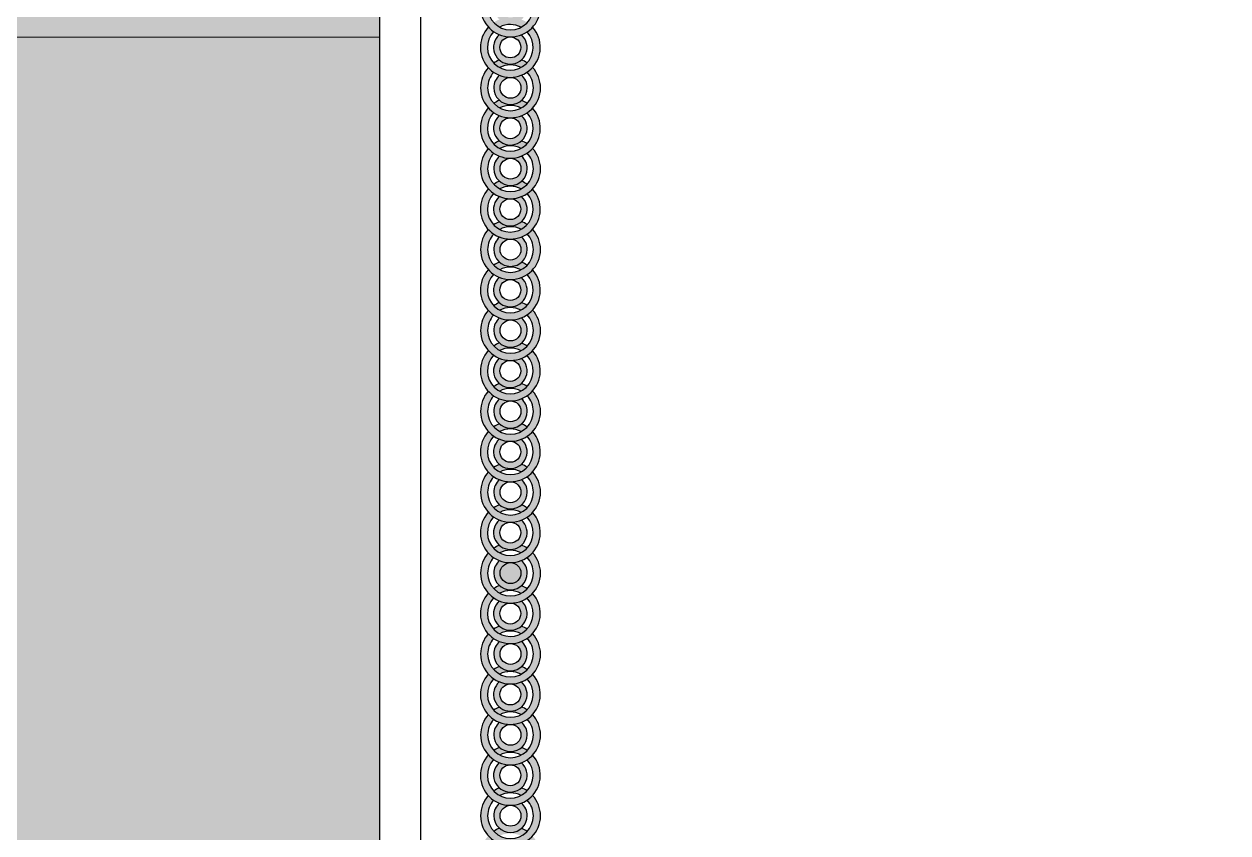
# Model space of a CAD drawing. Header units: millimetres. Extents: x -2167 to 6463, y 877 to 4714.
# Drawn here: x 242 to 845, y 1628 to 2033 of the extents above; entities that cross this region are included whole.
import ezdxf

# ---------------------------------------------------------------- set-up
doc = ezdxf.new("R2010")
doc.units = ezdxf.units.MM
doc.layers.add('deco', color=4, linetype='Continuous')
doc.layers.add('stone', color=4, linetype='Continuous')
doc.layers.add('marble', color=7, linetype='Continuous', true_color=0xfff8db)

# ---------------------------------------------------------------- blocks, each defined once
blk = doc.blocks.new('010 d 1')
at = {"layer": 'deco'}
h = blk.add_hatch(color=8, dxfattribs=at)
h.paths.add_polyline_path([(-318.5566736633045, 704.2564768113662, 0.05368345078365555), (-321.3895810471076, 705.7697450056367, -0.3774435382078785), (-332.4744650173598, 705.8238059190844, 0.05368345078367235), (-335.3219976915279, 704.3382411973253, 0.08390256066451458), (-332.3061651677199, 702.0017989321932, -0.2483491088324094), (-321.595151815076, 701.9495613835315, 0.08390256066451454)], flags=17)
h.paths.add_polyline_path([(-311.9999999999927, 710.3751015481612), (-311.9999999999927, 712.0928769053971), (-315.4539487890506, 712.0928769053971, -1), (-338.3486851765483, 712.0928769053971), (-341.9013169827958, 712.0928769053971, 0.9442006352803286)])
edge = h.paths.add_edge_path()
edge.add_arc((-326.9013169827958, 712.0928769053971), 5.234634131884604, 180, 360)
edge.add_line((-321.6666828509115, 712.0928769053971), (-318.5131568718716, 712.0928769053971))
edge.add_arc((-326.9013169827958, 712.0928769053971), 8.38816011092797, -180, 0, ccw=False)
edge.add_line((-335.2894770937273, 712.0928769053971), (-332.1359511146875, 712.0928769053971))
for points in [[(-315.8765003537337, 701.9216715542352, -0.05945146505583607), (-318.5793192912679, 699.6131191183995, -2.295541670009696), (-335.344643319484, 699.6948835043586, -0.05945146505580769), (-338.0248166290548, 702.0296887614859, 2.268074742157078)], [(-315.8765003537337, 681.7952952664164, -0.05945146505580148), (-318.5566736633045, 679.4604900092891, -0.1907644661140623), (-315.4539487890506, 671.6240899152581, -1), (-338.3486851765483, 671.6240899152581, -0.1882384196150493), (-335.3219976915279, 679.37872562333, -0.05945146505583921), (-338.0248166290548, 681.6872780591657, 0.1859482089239169), (-341.9013169827958, 671.6240899152581, 0.9442006352803286), (-311.9999999999927, 669.9063145580185), (-311.9999999999927, 673.3418652724904, 0.1589121436864572)], [(-318.5793192912606, 684.1038477022557, 0.05368345078365667), (-321.4268519654288, 685.5894124240149, -0.3774435382074762), (-332.5117359356736, 685.5353515105708, 0.0536834507838272), (-335.344643319484, 684.0220833162966, 0.08390256066464098), (-332.3061651677053, 681.7151678884657, -0.2483491088320799), (-321.595151815076, 681.7674054371237, 0.08390256066454108)], [(-332.4744650173598, 665.3550189289454, 0.05368345078367235), (-335.3219976915279, 663.8694542071826, 0.08390256066451458), (-332.3061651677199, 661.5330119420505, -0.2483491088324094), (-321.595151815076, 661.4807743933889, 0.08390256066451454), (-318.5566736633045, 663.7876898212235, 0.05368345078365555), (-321.3895810471076, 665.300958015494, -0.3774435382078785)], [(-338.0248166290548, 661.5609017713468, 2.268074742157065), (-315.8765003537337, 661.4528845640962, -0.05945146505583717), (-318.5793192912679, 659.1443321282604, -2.295541670009696), (-335.344643319484, 659.2260965142159, -0.05945146505580769)], [(-332.5117359356809, 645.0665645204244, 0.05368345078367088), (-335.344643319484, 643.5532963261539, 0.08390256066446405), (-332.3061651677272, 641.2463808983157, -0.2483491088325868), (-321.595151815076, 641.298618446981, 0.08390256066451794), (-318.5793192912606, 643.635060712113, 0.0536834507836749), (-321.4268519654288, 645.1206254338722, -0.3774435382078678)], [(-311.9013169827958, 631.1553029251154, 0.1884721506643263), (-315.8765003537337, 641.3265082762773, -0.05945146505582808), (-318.5566736633118, 638.99170301915, -0.1907644661141509), (-315.4539487890506, 631.1553029251154, -1), (-338.3486851765483, 631.1553029251154, -0.1882384196150425), (-335.3219976915279, 638.9099386331909, -0.05945146505581392), (-338.0248166290548, 641.218491069023, 0.1859482089239197), (-341.9013169827958, 631.1553029251154, 1)], [(-315.8765003537337, 540.0465235936754, -0.05945146505583607), (-318.5793192912679, 537.7379711578433, -2.295541670009696), (-335.344643319484, 537.8197355437987, -0.05945146505580769), (-338.0248166290548, 540.1545408009297, 2.268074742157078)], [(-315.8765003537337, 519.9201473058602, -0.05945146505580148), (-318.5566736633045, 517.5853420487292, -0.1907644661140623), (-315.4539487890506, 509.7489419546946, -1), (-338.3486851765483, 509.7489419546946, -0.1882384196150493), (-335.3219976915279, 517.5035776627701, -0.05945146505583921), (-338.0248166290548, 519.8121300986058, 0.1859482089239169), (-341.9013169827958, 509.7489419546946, 0.9442006352803286), (-311.9999999999927, 508.0311665974623), (-311.9999999999927, 511.4667173119342, 0.1589121436864572)], [(-318.5793192912606, 522.2286997416923, 0.05368345078365667), (-321.4268519654288, 523.714264463455, -0.3774435382074762), (-332.5117359356736, 523.6602035500109, 0.0536834507838272), (-335.344643319484, 522.1469353557368, 0.08390256066464098), (-332.3061651677053, 519.8400199279095, -0.2483491088320799), (-321.595151815076, 519.8922574765638, 0.08390256066454108)], [(-332.4744650173598, 503.4798709683855, 0.05368345078367235), (-335.3219976915279, 501.9943062466227, 0.08390256066451458), (-332.3061651677199, 499.6578639814943, -0.2483491088324094), (-321.595151815076, 499.6056264328327, 0.08390256066451454), (-318.5566736633045, 501.9125418606673, 0.05368345078365555), (-321.3895810471076, 503.4258100549378, -0.3774435382078785)], [(-338.0248166290548, 499.685753810787, 2.268074742157065), (-315.8765003537337, 499.5777366035363, -0.05945146505583717), (-318.5793192912679, 497.2691841677042, -2.295541670009696), (-335.344643319484, 497.3509485536597, -0.05945146505580769)], [(-332.5117359356809, 483.1914165598682, 0.05368345078367088), (-335.344643319484, 481.6781483655977, 0.08390256066446405), (-332.3061651677272, 479.3712329377558, -0.2483491088325868), (-321.595151815076, 479.4234704864248, 0.08390256066451794), (-318.5793192912606, 481.7599127515532, 0.0536834507836749), (-321.4268519654288, 483.245477473316, -0.3774435382078678)], [(-315.8765003537337, 378.1713756331155, -0.05945146505583607), (-318.5793192912679, 375.8628231972798, -2.295541670009696), (-335.344643319484, 375.9445875832389, -0.05945146505580769), (-338.0248166290548, 378.2793928403662, 2.268074742157078)], [(-318.5793192912606, 360.353551781136, 0.05368345078365667), (-321.4268519654288, 361.8391165028952, -0.3774435382074762), (-332.5117359356736, 361.7850555894511, 0.0536834507838272), (-335.344643319484, 360.2717873951769, 0.08390256066464098), (-332.3061651677053, 357.964871967346, -0.2483491088320799), (-321.595151815076, 358.017109516004, 0.08390256066454108)], [(-315.8765003537337, 358.0449993452967, -0.05945146505580148), (-318.5566736633045, 355.7101940881694, -0.1907644661140623), (-315.4539487890506, 347.8737939941384, -1), (-338.3486851765483, 347.8737939941384, -0.1882384196150493), (-335.3219976915279, 355.6284297022103, -0.05945146505583921), (-338.0248166290548, 357.936982138046, 0.1859482089239169), (-341.9013169827958, 347.8737939941384, 0.9442006352803286), (-311.9999999999927, 346.1560186368988), (-311.9999999999927, 349.5915693513707, 0.1589121436864572)], [(-338.0248166290548, 337.8106058502271, 2.268074742157065), (-315.8765003537337, 337.7025886429765, -0.05945146505583717), (-318.5793192912679, 335.3940362071407, -2.295541670009696), (-335.344643319484, 335.4758005930962, -0.05945146505580769)], [(-332.4744650173598, 341.6047230078257, 0.05368345078367235), (-335.3219976915279, 340.1191582860629, 0.08390256066451458), (-332.3061651677199, 337.7827160209308, -0.2483491088324094), (-321.595151815076, 337.7304784722692, 0.08390256066451454), (-318.5566736633045, 340.0373939001038, 0.05368345078365555), (-321.3895810471076, 341.5506620943743, -0.3774435382078785)], [(-332.5117359356809, 321.3162685993047, 0.05368345078367088), (-335.344643319484, 319.8030004050343, 0.08390256066446405), (-332.3061651677272, 317.496084977196, -0.2483491088325868), (-321.595151815076, 317.5483225258613, 0.08390256066451794), (-318.5793192912606, 319.8847647909934, 0.0536834507836749), (-321.4268519654288, 321.3703295127525, -0.3774435382078678)], [(-311.9013169827958, 307.4050070039957, 0.1884721506643263), (-315.8765003537337, 317.5762123551576, -0.05945146505582808), (-318.5566736633118, 315.2414070980303, -0.1907644661141509), (-315.4539487890506, 307.4050070039957, -1), (-338.3486851765483, 307.4050070039957, -0.1882384196150425), (-335.3219976915279, 315.1596427120712, -0.05945146505581392), (-338.0248166290548, 317.4681951479033, 0.1859482089239197), (-341.9013169827958, 307.4050070039957, 1)]]:
    blk.add_hatch(color=8, dxfattribs=at).paths.add_polyline_path(points)
h = blk.add_hatch(color=8, dxfattribs=at)
edge = h.paths.add_edge_path()
edge.add_arc((-326.9999999999927, 691.8584834103276), 5.234634131884633, 0, 360)
edge = h.paths.add_edge_path()
edge.add_arc((-326.9013169827958, 712.0928769053971), 15.00000000000008, 269.7205710381681, 291.4053878045183)
edge.add_arc((-326.9999999999927, 691.8584834103276), 8.388160110927998, -228.9220487389896, 48.363190815323776, ccw=False)
edge.add_arc((-326.9013169827958, 712.0928769053971), 15.00000000000008, 248.0357542718158, 269.7205710381681)
h = blk.add_hatch(color=8, dxfattribs=at)
edge = h.paths.add_edge_path()
edge.add_arc((-326.9013169827958, 671.6240899152581), 5.234634131884604, 0, 360)
edge = h.paths.add_edge_path()
edge.add_arc((-326.9999999999927, 691.8584834103276), 14.99999999999987, 270.2794289618315, 291.964245728184)
edge.add_arc((-326.9013169827958, 671.6240899152581), 8.388160110928238, -228.3631908153294, 48.922048738992885, ccw=False)
edge.add_arc((-326.9999999999927, 691.8584834103276), 14.99999999999987, 248.5946121954819, 270.2794289618315)
h = blk.add_hatch(color=8, dxfattribs=at)
edge = h.paths.add_edge_path()
edge.add_arc((-326.9999999999927, 651.3896964201886), 5.234634131884633, 0, 360)
edge = h.paths.add_edge_path()
edge.add_arc((-326.9013169828031, 671.6240899152581), 15.00000000000003, 269.7205710381746, 291.4053878045274)
edge.add_arc((-326.9999999999927, 651.3896964201886), 8.388160110927972, -228.9220487389805, 48.36319081533338, ccw=False)
edge.add_arc((-326.9013169828031, 671.6240899152581), 15.00000000000003, 248.0357542718254, 269.7205710381746)
h = blk.add_hatch(color=8, dxfattribs=at)
edge = h.paths.add_edge_path()
edge.add_arc((-326.9013169827958, 631.1553029251154), 5.234634131884604, 0, 360)
edge = h.paths.add_edge_path()
edge.add_arc((-326.9999999999927, 651.3896964201849), 14.99999999999991, 270.2794289618312, 291.9642457281842)
edge.add_arc((-326.9013169828031, 631.1553029251154), 8.388160110926213, -228.36319081533577, 48.92204873897771, ccw=False)
edge.add_arc((-326.9999999999927, 651.3896964201849), 14.99999999999991, 248.5946121954817, 270.2794289618312)
h = blk.add_hatch(color=8, dxfattribs=at)
h.paths.add_polyline_path([(-315.8765003537337, 620.9840975739535, -0.05945146505581097), (-318.5793192912606, 618.6755451381214, -2.295541670009222), (-335.344643319484, 618.7573095240768, -0.05945146505581776), (-338.0248166290548, 621.0921147812078, 2.268074742157021)])
h.paths.add_polyline_path([(-321.4268519654288, 617.1899804163586, -0.09490123409786369), (-326.9744710239465, 616.1554813099683, -0.4127858555257814), (-321.7653658681083, 610.9209094300459, -1), (-332.2346341318771, 610.9209094300459, -0.415642712005743), (-326.9744710239465, 616.1554813099683, -0.09490123409786891), (-332.5117359356809, 617.2440413298064, 2.649402887509968)], flags=17)
h.paths.add_polyline_path([(-318.5566736633045, 623.3189028310844, 0.05368345078366801), (-321.3895810471076, 624.8321710253549, -0.377443538207869), (-332.4744650173598, 624.8862319388027, 0.05368345078367415), (-335.3219976915279, 623.4006672170435, 0.08390256066451102), (-332.3061651677199, 621.0642249519115, -0.2483491088324303), (-321.595151815076, 621.0119874032498, 0.08390256066452112)])
h = blk.add_hatch(color=8, dxfattribs=at)
h.paths.add_polyline_path([(-318.5131568718716, 590.6865159349763, 0.2167651491653986), (-321.3895810471076, 597.0096478347368, -0.09490123409788347), (-326.926845958842, 595.9210878148988, -0.415642712005743), (-321.6666828509115, 590.6865159349763, -1), (-332.1359511146875, 590.6865159349763, -0.4127858555257814), (-326.926845958842, 595.9210878148988, -0.09490123409786572), (-332.4744650173598, 596.9555869212891, 0.2142134381101718), (-335.2894770937273, 590.6865159349763, 1)], flags=17)
h.paths.add_polyline_path([(-311.9013169827958, 590.6865159349763, 0.1884721506643237), (-315.8765003537337, 600.8577212861383, -0.05945146505582926), (-318.5566736633045, 598.5229160290073, -0.1907644661139821), (-315.4539487890506, 590.6865159349763, -1), (-338.3486851765483, 590.6865159349763, -0.1882384196150375), (-335.3219976915279, 598.4411516430519, -0.05945146505580447), (-338.0248166290548, 600.749704078884, 0.1859482089239208), (-341.9013169827958, 590.6865159349763, 1)])
h.paths.add_polyline_path([(-318.5793192912606, 603.166273721974, 0.0536834507836819), (-321.4268519654288, 604.6518384437331, -0.3774435382085786), (-332.5117359357027, 604.5977775302781, 0.05368345078337994), (-335.344643319484, 603.0845093360149, 0.08390256066457387), (-332.3061651677126, 600.7775939081839, -0.2483491088322974), (-321.595151815076, 600.8298314568419, 0.0839025606645127)])
h = blk.add_hatch(color=8, dxfattribs=at)
h.paths.add_polyline_path([(-318.5566736633045, 582.8501158409454, 0.05368345078365555), (-321.3895810471076, 584.3633840352159, -0.3774435382078785), (-332.4744650173598, 584.4174449486636, 0.05368345078367235), (-335.3219976915279, 582.9318802269008, 0.08390256066451458), (-332.3061651677199, 580.5954379617724, -0.2483491088324094), (-321.595151815076, 580.5432004131108, 0.08390256066451454)])
h.paths.add_polyline_path([(-315.8765003537337, 580.5153105838144, -0.05945146505583607), (-318.5793192912679, 578.2067581479823, -2.295541670009696), (-335.344643319484, 578.2885225339378, -0.05945146505580769), (-338.0248166290548, 580.6233277910687, 2.268074742157078)])
edge = h.paths.add_edge_path()
edge.add_arc((-326.9999999999927, 570.4521224399068), 5.234634131884604, 0, 360)
edge = h.paths.add_edge_path()
edge.add_arc((-326.9013169828031, 590.6865159349763), 15.00000000000003, 269.7205710381746, 291.4053878045274)
edge.add_arc((-326.9999999999927, 570.4521224399068), 8.388160110927972, -228.9220487389805, 48.36319081533338, ccw=False)
edge.add_arc((-326.9013169828031, 590.6865159349763), 15.00000000000003, 248.0357542718254, 269.7205710381746)
h = blk.add_hatch(color=8, dxfattribs=at)
h.paths.add_polyline_path([(-315.8765003537337, 560.3889342959992, -0.05945146505581327), (-318.5566736633045, 558.0541290388683, -0.1907644661139884), (-315.4539487890506, 550.2177289448373), (-311.9999999999927, 550.2177289448373), (-311.9999999999927, 551.9355043020732, 0.158912143686435)])
h.paths.add_polyline_path([(-318.5793192912606, 562.6974867318349, 0.05368345078365667), (-321.4268519654288, 564.1830514535941, -0.3774435382074762), (-332.5117359356736, 564.12899054015, 0.0536834507838272), (-335.344643319484, 562.6157223458758, 0.08390256066464098), (-332.3061651677053, 560.3088069180485, -0.2483491088320799), (-321.595151815076, 560.3610444667029, 0.08390256066454108)])
h.paths.add_polyline_path([(-335.3219976915279, 557.9723646529128, -0.05945146505581555), (-338.0248166290548, 560.2809170887449, 0.1859482089239192), (-341.9013169827958, 550.2177289448373), (-338.3486851765483, 550.2177289448373, -0.1882384196150771)])
edge = h.paths.add_edge_path()
edge.add_arc((-326.9013169827958, 550.2177289448373), 5.234634131884604, 90.27942896182516, 180)
edge.add_line((-332.1359511146875, 550.2177289448373), (-335.2894770937273, 550.2177289448373))
edge.add_arc((-326.9013169827958, 550.2177289448373), 8.388160110928238, 131.6368091846706, 180, ccw=False)
edge.add_arc((-326.9999999999927, 570.4521224399068), 14.99999999999986, 248.5946121954725, 270.279428961825)
edge = h.paths.add_edge_path()
edge.add_arc((-326.9013169827958, 550.2177289448373), 5.234634131884604, 0, 90.27942896182516)
edge.add_arc((-326.9999999999927, 570.4521224399068), 14.99999999999986, 270.279428961825, 291.9642457281747)
edge.add_arc((-326.9013169827958, 550.2177289448373), 8.388160110927428, 0, 48.92204873898618, ccw=False)
edge.add_line((-318.5131568718716, 550.2177289448373), (-321.6666828509115, 550.2177289448373))
h = blk.add_hatch(color=8, dxfattribs=at)
h.paths.add_polyline_path([(-318.5566736633045, 542.3813288508063, 0.05368345078365555), (-321.3895810471076, 543.8945970450768, -0.3774435382078785), (-332.4744650173598, 543.9486579585246, 0.05368345078367235), (-335.3219976915279, 542.4630932367618, 0.08390256066451458), (-332.3061651677199, 540.1266509716334, -0.2483491088324094), (-321.595151815076, 540.0744134229717, 0.08390256066451454)], flags=17)
h.paths.add_polyline_path([(-311.9999999999927, 548.4999535876013), (-311.9999999999927, 550.2177289448373), (-315.4539487890506, 550.2177289448373, -1), (-338.3486851765483, 550.2177289448373), (-341.9013169827958, 550.2177289448373, 0.9442006352803286)])
edge = h.paths.add_edge_path()
edge.add_arc((-326.9013169827958, 550.2177289448373), 5.234634131884604, 180, 360)
edge.add_line((-321.6666828509115, 550.2177289448373), (-318.5131568718716, 550.2177289448373))
edge.add_arc((-326.9013169827958, 550.2177289448373), 8.38816011092797, -180, 0, ccw=False)
edge.add_line((-335.2894770937273, 550.2177289448373), (-332.1359511146875, 550.2177289448373))
h = blk.add_hatch(color=8, dxfattribs=at)
edge = h.paths.add_edge_path()
edge.add_arc((-326.9999999999927, 529.9833354497678), 5.234634131884633, 0, 360)
edge = h.paths.add_edge_path()
edge.add_arc((-326.9013169827958, 550.2177289448373), 15.00000000000008, 269.7205710381681, 291.4053878045183)
edge.add_arc((-326.9999999999927, 529.9833354497678), 8.388160110927998, -228.9220487389896, 48.363190815323776, ccw=False)
edge.add_arc((-326.9013169827958, 550.2177289448373), 15.00000000000008, 248.0357542718158, 269.7205710381681)
h = blk.add_hatch(color=8, dxfattribs=at)
edge = h.paths.add_edge_path()
edge.add_arc((-326.9013169827958, 509.7489419546982), 5.234634131884633, 0, 360)
edge = h.paths.add_edge_path()
edge.add_arc((-326.9999999999927, 529.9833354497678), 14.99999999999987, 270.2794289618315, 291.964245728184)
edge.add_arc((-326.9013169827958, 509.7489419546946), 8.388160110928238, -228.3631908153294, 48.922048738992885, ccw=False)
edge.add_arc((-326.9999999999927, 529.9833354497678), 14.99999999999987, 248.5946121954819, 270.2794289618315)
h = blk.add_hatch(color=8, dxfattribs=at)
edge = h.paths.add_edge_path()
edge.add_arc((-326.9999999999927, 489.5145484596251), 5.234634131884604, 0, 360)
edge = h.paths.add_edge_path()
edge.add_arc((-326.9013169828031, 509.7489419546946), 15.00000000000003, 269.7205710381746, 291.4053878045274)
edge.add_arc((-326.9999999999927, 489.5145484596251), 8.388160110927972, -228.9220487389805, 48.36319081533338, ccw=False)
edge.add_arc((-326.9013169828031, 509.7489419546946), 15.00000000000003, 248.0357542718254, 269.7205710381746)
h = blk.add_hatch(color=8, dxfattribs=at)
h.paths.add_polyline_path([(-311.9999999999927, 467.5623796073232), (-311.9999999999927, 470.9979303217951, 0.1589121436864541), (-315.8765003537337, 479.4513603157175, -0.05945146505582116), (-318.5566736633118, 477.1165550585938, -0.190764466114197), (-315.4539487890506, 469.2801549645555, -1), (-338.3486851765483, 469.2801549645555, -0.1882384196150493), (-335.3219976915279, 477.0347906726311, -0.05945146505583921), (-338.0248166290548, 479.3433431084668, 0.1859482089239169), (-341.9013169827958, 469.2801549645555, 0.9442006352803286)])
h.paths.add_polyline_path([(-318.5566736633045, 461.4437548705282, 0.05368345078365555), (-321.3895810471076, 462.9570230647951, -0.3774435382078785), (-332.4744650173598, 463.0110839782465, 0.05368345078367235), (-335.3219976915279, 461.5255192564837, 0.08390256066451458), (-332.3061651677199, 459.1890769913553, -0.2483491088324094), (-321.595151815076, 459.13683944269, 0.08390256066451454)], flags=17)
h.paths.add_polyline_path([(-315.8765003537337, 459.1089496133973, -0.05945146505583607), (-318.5793192912679, 456.8003971775615, -2.295541670009696), (-335.344643319484, 456.882161563517, -0.05945146505580769), (-338.0248166290548, 459.2169668206479, 2.268074742157078)])
h.paths.add_polyline_path([(-318.5793192912606, 441.2911257614142, 0.05368345078365667), (-321.4268519654288, 442.7766904831769, -0.3774435382074762), (-332.5117359356736, 442.7226295697292, 0.0536834507838272), (-335.344643319484, 441.209361375455, 0.08390256066464098), (-332.3061651677053, 438.9024459476277, -0.2483491088320799), (-321.595151815076, 438.9546834962821, 0.08390256066454108)], flags=17)
h.paths.add_polyline_path([(-335.3219976915279, 436.566003682492, -0.05945146505581773), (-338.0248166290548, 438.8745561183277, 0.1859482089239186), (-341.9013169827958, 428.8113679744165, 0.9442006352803286), (-311.9999999999927, 427.0935926171805), (-311.9999999999927, 430.5291433316524, 0.1589121436864541), (-315.8765003537337, 438.9825733255784, -0.05945146505582116), (-318.5566736633118, 436.6477680684511, -0.190764466114197), (-315.4539487890506, 428.8113679744165, -1), (-338.3486851765483, 428.8113679744165, -0.1882384196150778)])
h.paths.add_polyline_path([(-321.3895810471076, 435.134499874177, -0.1915274108350751), (-332.4744650173598, 435.0804389607292, 0.2142134381101953), (-335.2894770937273, 428.8113679744165, 1), (-318.5131568718716, 428.8113679744165, 0.2167651491654147)], flags=17)
edge = h.paths.add_edge_path()
edge.add_arc((-326.9999999999927, 449.045761469486), 5.234634131884633, 0, 360)
edge = h.paths.add_edge_path()
edge.add_arc((-326.9013169827958, 469.2801549645555), 15.00000000000004, 269.7205710381683, 291.4053878045182)
edge.add_arc((-326.9999999999927, 449.045761469486), 8.388160110927977, -228.92204873898982, 48.36319081532412, ccw=False)
edge.add_arc((-326.9013169827958, 469.2801549645555), 15.00000000000004, 248.035754271816, 269.7205710381683)
h = blk.add_hatch(color=8, dxfattribs=at)
edge = h.paths.add_edge_path()
edge.add_arc((-326.9013169827958, 469.2801549645555), 5.234634131884633, 0, 360)
edge = h.paths.add_edge_path()
edge.add_arc((-326.9999999999927, 489.5145484596251), 14.99999999999991, 270.2794289618312, 291.9642457281842)
edge.add_arc((-326.9013169828031, 469.2801549645555), 8.388160110926213, -228.36319081533577, 48.92204873897771, ccw=False)
edge.add_arc((-326.9999999999927, 489.5145484596251), 14.99999999999991, 248.5946121954817, 270.2794289618312)
h = blk.add_hatch(color=255, dxfattribs=at)
edge = h.paths.add_edge_path()
edge.add_arc((-326.9013169827958, 428.8113679744165), 5.234634131884604, 0, 360)
h = blk.add_hatch(color=8, dxfattribs=at)
h.paths.add_polyline_path([(-318.5566736633045, 420.9749678803855, 0.05368345078365555), (-321.3895810471076, 422.488236074656, -0.3774435382078785), (-332.4744650173598, 422.5422969881038, 0.05368345078367235), (-335.3219976915279, 421.0567322663446, 0.08390256066451458), (-332.3061651677199, 418.7202900012126, -0.2483491088324094), (-321.595151815076, 418.6680524525509, 0.08390256066451454)])
h.paths.add_polyline_path([(-315.8765003537337, 418.6401626232582, -0.05945146505583607), (-318.5793192912679, 416.3316101874225, -2.295541670009696), (-335.344643319484, 416.413374573378, -0.05945146505580769), (-338.0248166290548, 418.7481798305089, 2.268074742157078)])
edge = h.paths.add_edge_path()
edge.add_arc((-326.9999999999927, 408.576974479347), 5.234634131884633, 0, 360)
edge = h.paths.add_edge_path()
edge.add_arc((-326.9013169828031, 428.8113679744165), 15.00000000000003, 269.7205710381746, 291.4053878045274)
edge.add_arc((-326.9999999999927, 408.576974479347), 8.388160110927972, -228.9220487389805, 48.36319081533338, ccw=False)
edge.add_arc((-326.9013169828031, 428.8113679744165), 15.00000000000003, 248.0357542718254, 269.7205710381746)
h = blk.add_hatch(color=8, dxfattribs=at)
h.paths.add_polyline_path([(-315.8765003537337, 398.5137863354357, -0.05945146505581327), (-318.5566736633045, 396.1789810783048, -0.1907644661139884), (-315.4539487890506, 388.3425809842774), (-311.9999999999927, 388.3425809842774), (-311.9999999999927, 390.0603563415134, 0.158912143686435)])
h.paths.add_polyline_path([(-318.5793192912606, 400.8223387712751, 0.05368345078365667), (-321.4268519654288, 402.3079034930342, -0.3774435382074762), (-332.5117359356736, 402.2538425795901, 0.0536834507838272), (-335.344643319484, 400.740574385316, 0.08390256066464098), (-332.3061651677053, 398.4336589574887, -0.2483491088320799), (-321.595151815076, 398.485896506143, 0.08390256066454108)])
h.paths.add_polyline_path([(-335.3219976915279, 396.097216692353, -0.05945146505581555), (-338.0248166290548, 398.4057691281851, 0.1859482089239192), (-341.9013169827958, 388.3425809842774), (-338.3486851765483, 388.3425809842774, -0.1882384196150771)])
edge = h.paths.add_edge_path()
edge.add_arc((-326.9013169827958, 388.3425809842774), 5.234634131884604, 90.27942896182516, 180)
edge.add_line((-332.1359511146875, 388.3425809842774), (-335.2894770937273, 388.3425809842774))
edge.add_arc((-326.9013169827958, 388.3425809842774), 8.388160110928238, 131.6368091846706, 180, ccw=False)
edge.add_arc((-326.9999999999927, 408.576974479347), 14.99999999999986, 248.5946121954725, 270.279428961825)
edge = h.paths.add_edge_path()
edge.add_arc((-326.9013169827958, 388.3425809842774), 5.234634131884604, 0, 90.27942896182516)
edge.add_arc((-326.9999999999927, 408.576974479347), 14.99999999999986, 270.279428961825, 291.9642457281747)
edge.add_arc((-326.9013169827958, 388.3425809842774), 8.388160110927428, 0, 48.92204873898618, ccw=False)
edge.add_line((-318.5131568718716, 388.3425809842774), (-321.6666828509115, 388.3425809842774))
h = blk.add_hatch(color=8, dxfattribs=at)
h.paths.add_polyline_path([(-318.5566736633045, 380.5061808902465, 0.05368345078365555), (-321.3895810471076, 382.019449084517, -0.3774435382078785), (-332.4744650173598, 382.0735099979647, 0.05368345078367235), (-335.3219976915279, 380.5879452762056, 0.08390256066451458), (-332.3061651677199, 378.2515030110735, -0.2483491088324094), (-321.595151815076, 378.1992654624119, 0.08390256066451454)], flags=17)
h.paths.add_polyline_path([(-311.9999999999927, 386.6248056270415), (-311.9999999999927, 388.3425809842774), (-315.4539487890506, 388.3425809842774, -1), (-338.3486851765483, 388.3425809842774), (-341.9013169827958, 388.3425809842774, 0.9442006352803286)])
edge = h.paths.add_edge_path()
edge.add_arc((-326.9013169827958, 388.3425809842774), 5.234634131884604, 180, 360)
edge.add_line((-321.6666828509115, 388.3425809842774), (-318.5131568718716, 388.3425809842774))
edge.add_arc((-326.9013169827958, 388.3425809842774), 8.38816011092797, -180, 0, ccw=False)
edge.add_line((-335.2894770937273, 388.3425809842774), (-332.1359511146875, 388.3425809842774))
h = blk.add_hatch(color=8, dxfattribs=at)
edge = h.paths.add_edge_path()
edge.add_arc((-326.9999999999927, 368.1081874892079), 5.234634131884604, 0, 360)
edge = h.paths.add_edge_path()
edge.add_arc((-326.9013169827958, 388.3425809842774), 15.00000000000008, 269.7205710381681, 291.4053878045183)
edge.add_arc((-326.9999999999927, 368.1081874892079), 8.388160110927998, -228.9220487389896, 48.363190815323776, ccw=False)
edge.add_arc((-326.9013169827958, 388.3425809842774), 15.00000000000008, 248.0357542718158, 269.7205710381681)
h = blk.add_hatch(color=8, dxfattribs=at)
edge = h.paths.add_edge_path()
edge.add_arc((-326.9013169827958, 347.8737939941384), 5.234634131884633, 0, 360)
edge = h.paths.add_edge_path()
edge.add_arc((-326.9999999999927, 368.1081874892079), 14.99999999999987, 270.2794289618315, 291.964245728184)
edge.add_arc((-326.9013169827958, 347.8737939941384), 8.388160110928238, -228.3631908153294, 48.922048738992885, ccw=False)
edge.add_arc((-326.9999999999927, 368.1081874892079), 14.99999999999987, 248.5946121954819, 270.2794289618315)
h = blk.add_hatch(color=8, dxfattribs=at)
edge = h.paths.add_edge_path()
edge.add_arc((-326.9999999999927, 327.6394004990689), 5.234634131884604, 0, 360)
edge = h.paths.add_edge_path()
edge.add_arc((-326.9013169828031, 347.8737939941384), 15.00000000000003, 269.7205710381746, 291.4053878045274)
edge.add_arc((-326.9999999999927, 327.6394004990689), 8.388160110927972, -228.9220487389805, 48.36319081533338, ccw=False)
edge.add_arc((-326.9013169828031, 347.8737939941384), 15.00000000000003, 248.0357542718254, 269.7205710381746)
h = blk.add_hatch(color=8, dxfattribs=at)
edge = h.paths.add_edge_path()
edge.add_arc((-326.9013169827958, 307.4050070039957), 5.234634131884633, 0, 360)
edge = h.paths.add_edge_path()
edge.add_arc((-326.9999999999927, 327.6394004990652), 14.99999999999991, 270.2794289618312, 291.9642457281842)
edge.add_arc((-326.9013169828031, 307.4050070039957), 8.388160110926213, -228.36319081533577, 48.92204873897771, ccw=False)
edge.add_arc((-326.9999999999927, 327.6394004990652), 14.99999999999991, 248.5946121954817, 270.2794289618312)
h = blk.add_hatch(color=8, dxfattribs=at)
h.paths.add_polyline_path([(-321.4268519654288, 293.4396844952389, -0.09490117136909097), (-326.9744672938614, 292.4051853706587, -0.4127856470242888), (-321.7653658681083, 287.1706135089262, -1), (-332.2346341318771, 287.1706135089262, -0.415642712005743), (-326.9744710239465, 292.4051853888486, -0.09490123409786891), (-332.5117359356809, 293.4937454086867, 2.649402887509806)], flags=17)
h.paths.add_polyline_path([(-315.8765003537337, 297.2338016528338, -0.05945146505581024), (-318.5793192912606, 294.9252492170017, -2.295541670009222), (-335.344643319484, 295.0070136029572, -0.05945146505581776), (-338.0248166290548, 297.3418188600881, 2.26807474215703)])
h.paths.add_polyline_path([(-318.5566736633045, 299.5686069099647, 0.05368345078366801), (-321.3895810471076, 301.0818751042352, -0.377443538207869), (-332.4744650173598, 301.135936017683, 0.05368345078367415), (-335.3219976915279, 299.6503712959238, 0.08390256066451102), (-332.3061651677199, 297.3139290307918, -0.2483491088324303), (-321.595151815076, 297.2616914821301, 0.08390256066452112)])
at = {"layer": 'deco', "color": 0}
for centre in [(-326.9999999999927, 691.8584834103276), (-326.9013169827958, 671.6240899152581), (-326.9999999999927, 651.3896964201886), (-326.9013169827958, 631.1553029251154), (-326.9999999999927, 610.9209094300459), (-326.9013169827958, 590.6865159349763), (-326.9999999999927, 570.4521224399068), (-326.9013169827958, 550.2177289448373), (-326.9999999999927, 529.9833354497678), (-326.9013169827958, 509.7489419546982), (-326.9999999999927, 489.5145484596251), (-326.9013169827958, 469.2801549645555), (-326.9999999999927, 449.045761469486), (-326.9013169827958, 428.8113679744165), (-326.9999999999927, 408.576974479347), (-326.9013169827958, 388.3425809842774), (-326.9999999999927, 368.1081874892079), (-326.9013169827958, 347.8737939941384), (-326.9999999999927, 327.6394004990689), (-326.9013169827958, 307.4050070039957)]:
    blk.add_circle(centre, 5.234634131884624, dxfattribs=at)
for centre, radius, start, end in [((-326.9013169827958, 712.0928769053971), 15, 180, 0), ((-326.9013169827958, 712.0928769053971), 11.44736819375063, 180, 0), ((-326.9999999999927, 691.8584834103276), 15, 137.3061831415758, 42.13495893471769), ((-326.9999999999927, 691.8584834103276), 11.44736819375063, 136.799057099742, 42.64208497692129), ((-326.9999999999927, 691.8584834103276), 11.44736819375063, 61.82620321212362, 117.6149388639875), ((-326.9999999999927, 691.8584834103276), 8.388160110927936, 131.0779512611397, 48.36319081523494), ((-326.9013169827958, 671.6240899152581), 15, 137.8650410652823, 180), ((-326.9013169827958, 671.6240899152581), 15, 111.9642457281761, 124.255787709344), ((-326.9013169827958, 671.6240899152581), 11.44736819375063, 62.38506113601251, 118.1737967878764), ((-326.9013169827958, 671.6240899152581), 15, 56.30307021402996, 68.59461219548152), ((-326.9013169827958, 671.6240899152581), 15, 0, 42.6938168584242), ((-326.9013169827958, 671.6240899152581), 11.44736819375063, 137.3579150230787, 180), ((-326.9013169827958, 671.6240899152581), 8.388160110927936, 131.6368091847651, 180), ((-326.9013169827958, 671.6240899152581), 8.388160110927936, 0, 48.92204873886028), ((-326.9013169827958, 671.6240899152581), 11.44736819375063, 0, 43.20094290025797), ((-326.9013169827958, 671.6240899152581), 15, 180, 0), ((-326.9013169827958, 671.6240899152581), 11.44736819375063, 180, 0), ((-326.9013169827958, 671.6240899152581), 8.388160110927936, 180, 0), ((-326.9999999999927, 651.3896964201886), 15, 111.4053878045185, 123.69692978597), ((-326.9999999999927, 651.3896964201886), 15, 55.74421229065599, 68.03575427182392), ((-326.9999999999927, 651.3896964201886), 15, 137.3061831415758, 42.13495893471769), ((-326.9999999999927, 651.3896964201886), 11.44736819375063, 136.799057099742, 42.64208497692129), ((-326.9999999999927, 651.3896964201886), 8.388160110927936, 131.0779512611397, 48.36319081523494), ((-326.9999999999927, 651.3896964201886), 11.44736819375063, 61.82620321212362, 117.6149388639875), ((-326.9013169827958, 631.1553029251154), 15, 111.9642457281761, 124.255787709344), ((-326.9013169827958, 631.1553029251154), 15, 56.30307021402996, 68.59461219548152), ((-326.9013169827958, 631.1553029251154), 15, 137.8650410652823, 180), ((-326.9013169827958, 631.1553029251154), 11.44736819375063, 137.3579150230787, 180), ((-326.9013169827958, 631.1553029251154), 11.44736819375063, 62.38506113601251, 118.1737967878764), ((-326.9013169827958, 631.1553029251154), 11.44736819375063, 0, 43.20094290025797), ((-326.9013169827958, 631.1553029251154), 15, 0, 42.6938168584242), ((-326.9013169827958, 631.1553029251154), 8.388160110927936, 131.6368091847651, 180), ((-326.9013169827958, 631.1553029251154), 8.388160110927936, 0, 48.92204873886028), ((-326.9013169827958, 631.1553029251154), 15, 180, 0), ((-326.9013169827958, 631.1553029251154), 11.44736819375063, 180, 0), ((-326.9013169827958, 631.1553029251154), 8.388160110927936, 180, 0), ((-326.9999999999927, 610.9209094300459), 15, 137.3061831415758, 42.13495893471769), ((-326.9999999999927, 610.9209094300459), 15, 111.4053878045185, 123.69692978597), ((-326.9999999999927, 610.9209094300459), 11.44736819375063, 61.82620321212362, 117.6149388639875), ((-326.9999999999927, 610.9209094300459), 15, 55.74421229065599, 68.03575427182392), ((-326.9999999999927, 610.9209094300459), 11.44736819375063, 136.799057099742, 42.64208497692129), ((-326.9999999999927, 610.9209094300459), 8.388160110927936, 131.0779512611397, 48.36319081523494), ((-326.9013169827958, 590.6865159349763), 15, 111.9642457281761, 124.255787709344), ((-326.9013169827958, 590.6865159349763), 15, 56.30307021402996, 68.59461219548152), ((-326.9013169827958, 590.6865159349763), 15, 137.8650410652823, 180), ((-326.9013169827958, 590.6865159349763), 11.44736819375063, 137.3579150230787, 180), ((-326.9013169827958, 590.6865159349763), 8.388160110927936, 131.6368091847651, 180), ((-326.9013169827958, 590.6865159349763), 11.44736819375063, 62.38506113601251, 118.1737967878764), ((-326.9013169827958, 590.6865159349763), 8.388160110927936, 0, 48.92204873886028), ((-326.9013169827958, 590.6865159349763), 11.44736819375063, 0, 43.20094290025797), ((-326.9013169827958, 590.6865159349763), 15, 0, 42.6938168584242), ((-326.9013169827958, 590.6865159349763), 15, 180, 0), ((-326.9013169827958, 590.6865159349763), 11.44736819375063, 180, 0), ((-326.9013169827958, 590.6865159349763), 8.388160110927936, 180, 0), ((-326.9999999999927, 570.4521224399068), 15, 137.3061831415758, 42.13495893471769), ((-326.9999999999927, 570.4521224399068), 15, 111.4053878045185, 123.69692978597), ((-326.9999999999927, 570.4521224399068), 11.44736819375063, 61.82620321212362, 117.6149388639875), ((-326.9999999999927, 570.4521224399068), 15, 55.74421229065599, 68.03575427182392), ((-326.9999999999927, 570.4521224399068), 11.44736819375063, 136.799057099742, 42.64208497692129), ((-326.9999999999927, 570.4521224399068), 8.388160110927936, 131.0779512611397, 48.36319081523494), ((-326.9013169827958, 550.2177289448373), 15, 111.9642457281761, 124.255787709344), ((-326.9013169827958, 550.2177289448373), 11.44736819375063, 62.38506113601251, 118.1737967878764), ((-326.9013169827958, 550.2177289448373), 15, 56.30307021402996, 68.59461219548152), ((-326.9013169827958, 550.2177289448373), 15, 137.8650410652823, 180), ((-326.9013169827958, 550.2177289448373), 11.44736819375063, 137.3579150230787, 180), ((-326.9013169827958, 550.2177289448373), 8.388160110927936, 131.6368091847651, 180), ((-326.9013169827958, 550.2177289448373), 8.388160110927936, 0, 48.92204873886028), ((-326.9013169827958, 550.2177289448373), 11.44736819375063, 0, 43.20094290025797), ((-326.9013169827958, 550.2177289448373), 15, 0, 42.6938168584242), ((-326.9013169827958, 550.2177289448373), 15, 180, 0), ((-326.9013169827958, 550.2177289448373), 11.44736819375063, 180, 0), ((-326.9013169827958, 550.2177289448373), 8.388160110927936, 180, 0), ((-326.9999999999927, 529.9833354497678), 15, 111.4053878045185, 123.69692978597), ((-326.9999999999927, 529.9833354497678), 15, 55.74421229065599, 68.03575427182392), ((-326.9999999999927, 529.9833354497678), 15, 137.3061831415758, 42.13495893471769), ((-326.9999999999927, 529.9833354497678), 11.44736819375063, 136.799057099742, 42.64208497692129), ((-326.9999999999927, 529.9833354497678), 11.44736819375063, 61.82620321212362, 117.6149388639875), ((-326.9999999999927, 529.9833354497678), 8.388160110927936, 131.0779512611397, 48.36319081523494), ((-326.9013169827958, 509.7489419546982), 15, 137.8650410652823, 180), ((-326.9013169827958, 509.7489419546982), 15, 111.9642457281761, 124.255787709344), ((-326.9013169827958, 509.7489419546982), 11.44736819375063, 62.38506113601251, 118.1737967878764), ((-326.9013169827958, 509.7489419546982), 15, 56.30307021402996, 68.59461219548152), ((-326.9013169827958, 509.7489419546982), 15, 0, 42.6938168584242), ((-326.9013169827958, 509.7489419546982), 11.44736819375063, 137.3579150230787, 180), ((-326.9013169827958, 509.7489419546982), 8.388160110927936, 131.6368091847651, 180), ((-326.9013169827958, 509.7489419546982), 8.388160110927936, 0, 48.92204873886028), ((-326.9013169827958, 509.7489419546982), 11.44736819375063, 0, 43.20094290025797), ((-326.9013169827958, 509.7489419546982), 15, 180, 0), ((-326.9013169827958, 509.7489419546982), 11.44736819375063, 180, 0), ((-326.9013169827958, 509.7489419546982), 8.388160110927936, 180, 0), ((-326.9999999999927, 489.5145484596251), 15, 111.4053878045185, 123.69692978597), ((-326.9999999999927, 489.5145484596251), 11.44736819375063, 61.82620321212362, 117.6149388639875), ((-326.9999999999927, 489.5145484596251), 15, 55.74421229065599, 68.03575427182392), ((-326.9999999999927, 489.5145484596251), 15, 137.3061831415758, 42.13495893471769), ((-326.9999999999927, 489.5145484596251), 11.44736819375063, 136.799057099742, 42.64208497692129), ((-326.9999999999927, 489.5145484596251), 8.388160110927936, 131.0779512611397, 48.36319081523494), ((-326.9013169827958, 469.2801549645555), 15, 111.9642457281761, 124.255787709344), ((-326.9013169827958, 469.2801549645555), 15, 56.30307021402996, 68.59461219548152), ((-326.9013169827958, 469.2801549645555), 15, 137.8650410652823, 180), ((-326.9013169827958, 469.2801549645555), 11.44736819375063, 137.3579150230787, 180), ((-326.9013169827958, 469.2801549645555), 11.44736819375063, 62.38506113601251, 118.1737967878764), ((-326.9013169827958, 469.2801549645555), 11.44736819375063, 0, 43.20094290025797), ((-326.9013169827958, 469.2801549645555), 15, 0, 42.6938168584242), ((-326.9013169827958, 469.2801549645555), 8.388160110927936, 131.6368091847651, 180), ((-326.9013169827958, 469.2801549645555), 8.388160110927936, 0, 48.92204873886028), ((-326.9013169827958, 469.2801549645555), 15, 180, 0), ((-326.9013169827958, 469.2801549645555), 11.44736819375063, 180, 0), ((-326.9013169827958, 469.2801549645555), 8.388160110927936, 180, 0), ((-326.9999999999927, 449.045761469486), 15, 137.3061831415758, 42.13495893471769), ((-326.9999999999927, 449.045761469486), 15, 111.4053878045185, 123.69692978597), ((-326.9999999999927, 449.045761469486), 11.44736819375063, 61.82620321212362, 117.6149388639875), ((-326.9999999999927, 449.045761469486), 15, 55.74421229065599, 68.03575427182392), ((-326.9999999999927, 449.045761469486), 11.44736819375063, 136.799057099742, 42.64208497692129), ((-326.9999999999927, 449.045761469486), 8.388160110927936, 131.0779512611397, 48.36319081523494), ((-326.9013169827958, 428.8113679744165), 15, 111.9642457281761, 124.255787709344), ((-326.9013169827958, 428.8113679744165), 11.44736819375063, 62.38506113601251, 118.1737967878764), ((-326.9013169827958, 428.8113679744165), 15, 56.30307021402996, 68.59461219548152), ((-326.9013169827958, 428.8113679744165), 15, 137.8650410652823, 180), ((-326.9013169827958, 428.8113679744165), 11.44736819375063, 137.3579150230787, 180), ((-326.9013169827958, 428.8113679744165), 8.388160110927936, 131.6368091847651, 180), ((-326.9013169827958, 428.8113679744165), 8.388160110927936, 0, 48.92204873886028), ((-326.9013169827958, 428.8113679744165), 11.44736819375063, 0, 43.20094290025797), ((-326.9013169827958, 428.8113679744165), 15, 0, 42.6938168584242), ((-326.9013169827958, 428.8113679744165), 15, 180, 0), ((-326.9013169827958, 428.8113679744165), 11.44736819375063, 180, 0), ((-326.9013169827958, 428.8113679744165), 8.388160110927936, 180, 0), ((-326.9999999999927, 408.576974479347), 15, 111.4053878045185, 123.69692978597), ((-326.9999999999927, 408.576974479347), 15, 55.74421229065599, 68.03575427182392), ((-326.9999999999927, 408.576974479347), 15, 137.3061831415758, 42.13495893471769), ((-326.9999999999927, 408.576974479347), 11.44736819375063, 136.799057099742, 42.64208497692129), ((-326.9999999999927, 408.576974479347), 11.44736819375063, 61.82620321212362, 117.6149388639875), ((-326.9999999999927, 408.576974479347), 8.388160110927936, 131.0779512611397, 48.36319081523494), ((-326.9013169827958, 388.3425809842774), 15, 137.8650410652823, 180), ((-326.9013169827958, 388.3425809842774), 15, 111.9642457281761, 124.255787709344), ((-326.9013169827958, 388.3425809842774), 11.44736819375063, 62.38506113601251, 118.1737967878764), ((-326.9013169827958, 388.3425809842774), 15, 56.30307021402996, 68.59461219548152), ((-326.9013169827958, 388.3425809842774), 15, 0, 42.6938168584242), ((-326.9013169827958, 388.3425809842774), 11.44736819375063, 137.3579150230787, 180), ((-326.9013169827958, 388.3425809842774), 8.388160110927936, 131.6368091847651, 180), ((-326.9013169827958, 388.3425809842774), 8.388160110927936, 0, 48.92204873886028), ((-326.9013169827958, 388.3425809842774), 11.44736819375063, 0, 43.20094290025797), ((-326.9013169827958, 388.3425809842774), 15, 180, 0), ((-326.9013169827958, 388.3425809842774), 11.44736819375063, 180, 0), ((-326.9013169827958, 388.3425809842774), 8.388160110927936, 180, 0), ((-326.9999999999927, 368.1081874892079), 15, 111.4053878045185, 123.69692978597), ((-326.9999999999927, 368.1081874892079), 15, 55.74421229065599, 68.03575427182392), ((-326.9999999999927, 368.1081874892079), 15, 137.3061831415758, 42.13495893471769), ((-326.9999999999927, 368.1081874892079), 11.44736819375063, 136.799057099742, 42.64208497692129), ((-326.9999999999927, 368.1081874892079), 8.388160110927936, 131.0779512611397, 48.36319081523494), ((-326.9999999999927, 368.1081874892079), 11.44736819375063, 61.82620321212362, 117.6149388639875), ((-326.9013169827958, 347.8737939941384), 15, 111.9642457281761, 124.255787709344), ((-326.9013169827958, 347.8737939941384), 15, 56.30307021402996, 68.59461219548152), ((-326.9013169827958, 347.8737939941384), 15, 137.8650410652823, 180), ((-326.9013169827958, 347.8737939941384), 11.44736819375063, 137.3579150230787, 180), ((-326.9013169827958, 347.8737939941384), 11.44736819375063, 62.38506113601251, 118.1737967878764), ((-326.9013169827958, 347.8737939941384), 11.44736819375063, 0, 43.20094290025797), ((-326.9013169827958, 347.8737939941384), 15, 0, 42.6938168584242), ((-326.9013169827958, 347.8737939941384), 8.388160110927936, 131.6368091847651, 180), ((-326.9013169827958, 347.8737939941384), 8.388160110927936, 0, 48.92204873886028), ((-326.9013169827958, 347.8737939941384), 15, 180, 0), ((-326.9013169827958, 347.8737939941384), 11.44736819375063, 180, 0), ((-326.9013169827958, 347.8737939941384), 8.388160110927936, 180, 0), ((-326.9999999999927, 327.6394004990689), 15, 137.3061831415758, 42.13495893471769), ((-326.9999999999927, 327.6394004990689), 15, 111.4053878045185, 123.69692978597), ((-326.9999999999927, 327.6394004990689), 11.44736819375063, 61.82620321212362, 117.6149388639875), ((-326.9999999999927, 327.6394004990689), 15, 55.74421229065599, 68.03575427182392), ((-326.9999999999927, 327.6394004990689), 11.44736819375063, 136.799057099742, 42.64208497692129), ((-326.9999999999927, 327.6394004990689), 8.388160110927936, 131.0779512611397, 48.36319081523494), ((-326.9013169827958, 307.4050070039957), 15, 111.9642457281761, 124.255787709344), ((-326.9013169827958, 307.4050070039957), 15, 56.30307021402996, 68.59461219548152), ((-326.9013169827958, 307.4050070039957), 15, 137.8650410652823, 180), ((-326.9013169827958, 307.4050070039957), 11.44736819375063, 137.3579150230787, 180), ((-326.9013169827958, 307.4050070039957), 8.388160110927936, 131.6368091847651, 180), ((-326.9013169827958, 307.4050070039957), 11.44736819375063, 62.38506113601251, 118.1737967878764), ((-326.9013169827958, 307.4050070039957), 8.388160110927936, 0, 48.92204873886028), ((-326.9013169827958, 307.4050070039957), 11.44736819375063, 0, 43.20094290025797), ((-326.9013169827958, 307.4050070039957), 15, 0, 42.6938168584242), ((-326.9013169827958, 307.4050070039957), 15, 180, 0), ((-326.9013169827958, 307.4050070039957), 11.44736819375063, 180, 0), ((-326.9013169827958, 307.4050070039957), 8.388160110927936, 180, 0), ((-326.9999999999927, 287.1706135089262), 15, 111.4053878045185, 123.69692978597), ((-326.9999999999927, 287.1706135089262), 15, 55.74421229065599, 68.03575427182392)]:
    blk.add_arc(centre, radius, start, end, dxfattribs=at)

msp = doc.modelspace()

# ---------------------------------------------------------------- hatches: boundary and pattern name
at = {"layer": 'marble', "true_color": 0xfceab1}
h = msp.add_hatch(color=41, dxfattribs=at)
h.paths.add_polyline_path([(217.8364080392857, 4038.957759684316), (1341.836408039926, 4038.957759684337), (1341.836408039926, 3960.299097374675), (1356.836408039926, 3960.299097374675), (1356.836408039926, 1305.116421994004), (1341.836408039926, 1305.116421994004), (1341.836408039926, 1226.457759684341), (217.8364080392857, 1226.457759684341)])
h.paths.add_polyline_path([(1187.836408039286, 3606.457759684345), (420.3364080391693, 3606.457759684337), (420.3364080391693, 1326.457759684334), (1187.836408039286, 1326.457759684341)], flags=16)
at = {"layer": 'stone', "true_color": 0xa87d05}
msp.add_hatch(color=44, dxfattribs=at).paths.add_polyline_path([(-1574.427148992931, 2089.541749926226), (420.3364080391693, 2089.541749926226), (420.3364080391693, 2026.457759684337), (-1574.427148992931, 2026.457759684337)])

# ---------------------------------------------------------------- linework, layer by layer
at = {"color": 164, "lineweight": 0}
msp.add_line((420.3364080391693, 2026.457759684337), (-1592.163591960889, 2026.457759684341), dxfattribs=at)
at = {"color": 164}
msp.add_lwpolyline([(1187.836408039286, 3606.457759684345), (420.3364080391693, 3606.457759684337), (420.3364080391693, 1326.457759684334), (1187.836408039286, 1326.457759684341), (1187.836408039286, 3606.457759684345)], dxfattribs=at)
at = {"color": 3}
msp.add_lwpolyline([(1184.836408039286, 3603.457759684345), (440.8364080392857, 3603.457759684345), (440.8364080392857, 1329.457759684341), (1184.836408039286, 1329.457759684341)], close=True, dxfattribs=at)

# ---------------------------------------------------------------- block references
at = {"layer": 'deco', "color": 8}
msp.add_blockref('010 d 1', (812.8364080392857, 1329.457759684341), dxfattribs=at)

doc.saveas('drawing.dxf')
